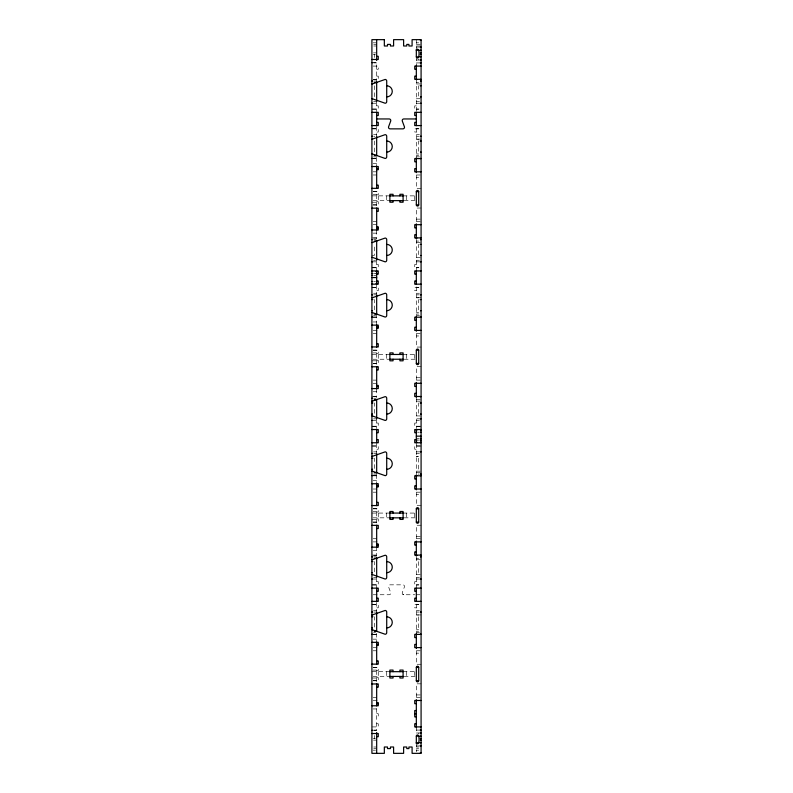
<?xml version="1.0" encoding="UTF-8"?>
<svg xmlns="http://www.w3.org/2000/svg" width="793" height="793" viewBox="0 0 793 793"><rect width="100%" height="100%" fill="white"/><g stroke="black" fill="none" stroke-linecap="round" stroke-linejoin="round"><path stroke-width="0.59" stroke-dasharray="3.96 2.97" d="M373.106 42.822L376.675 42.822M416.325 42.822L418.704 42.822M373.701 44.408L376.675 44.408M416.325 44.408L421.083 44.408M373.701 45.994L376.675 45.994M416.325 45.994L421.083 45.994M416.325 47.055L421.083 47.055M373.503 52.863L376.675 52.863M373.106 54.449L375.486 54.449M416.325 60L421.083 60M371.917 62.647L376.675 62.647L376.675 82.472M373.701 62.915L376.675 62.915M416.325 62.915L421.083 62.915M373.106 66.087L378.261 66.087L378.261 69.259L376.675 69.259M376.675 76.128L378.261 76.128L378.261 79.3L373.106 79.3M373.553 79.449L376.675 79.449M373.701 81.035L376.08 81.035M416.325 82.472L418.704 82.472M416.325 83.979L421.083 83.909M419.299 85.793L418.704 85.793L418.704 96.895L419.299 96.895M416.325 98.768L421.083 98.699M373.553 101.653L376.675 101.653M416.325 101.653L419.447 101.653M371.917 103.239L376.675 103.239M416.325 103.239L421.083 103.239M376.675 105.865L378.261 105.865L378.261 109.037L371.917 109.037M416.325 105.865L414.739 105.865L414.739 109.037L418.972 109.037M371.917 109.166L376.675 109.166M416.325 109.166L418.704 109.166M371.917 128.734L376.675 128.734M416.325 128.734L418.704 128.734M371.917 128.862L378.261 128.862L378.261 132.034L376.675 132.034M418.972 128.862L414.739 128.862L414.739 132.034L416.325 132.034M373.553 134.661L376.675 134.661M416.325 134.661L419.447 134.661M373.701 136.247L374.891 136.247M416.92 136.247L419.299 136.247M417.514 139.132L421.083 139.132M416.325 139.201L418.704 139.201M419.299 141.005L418.704 141.005L418.704 152.107L419.299 152.107M416.325 153.921L418.704 153.991M416.325 155.428L418.704 155.428M373.553 156.865L376.675 156.865M419.447 156.865L416.325 156.865L416.325 126.612M371.917 158.451L376.675 158.451M371.917 158.6L376.675 158.6M373.106 163.358L376.675 163.358M373.106 171.813L378.261 171.813M373.106 174.985L376.675 174.985M416.325 174.985L421.083 174.985M416.325 177.364L418.704 177.364M421.083 188.466L416.325 188.466L416.325 173.399M373.106 191.509L376.675 191.509L376.675 207.102M373.106 191.638L378.261 191.638L378.261 194.81L376.675 194.81M373.106 194.285L376.675 194.285M371.917 195.871L389.888 195.871M403.112 195.871L416.325 195.871M373.106 200.629L388.838 200.629M404.162 200.629L416.325 200.629M376.675 201.69L378.261 201.69L378.261 204.862L373.106 204.862M371.917 202.215L376.675 202.215M373.106 204.99L376.675 204.99M421.083 208.034L416.325 208.034L416.325 223.101M416.325 219.136L421.083 219.136M373.106 221.515L376.675 221.515M416.325 221.515L421.083 221.515M373.106 224.687L376.675 224.687M373.106 233.142L376.675 233.142M371.917 237.9L376.675 237.9M373.553 238.049L376.675 238.049M373.701 239.635L376.08 239.635M416.325 241.072L418.704 241.072M416.325 242.579L421.083 242.509M419.299 244.393L418.704 244.393L418.704 255.495L419.299 255.495M371.917 255.495L374.296 255.495L374.296 244.393M416.325 257.368L421.083 257.299M373.553 260.253L375.634 260.253M416.325 260.253L419.447 260.253M371.917 261.839L376.675 261.839M416.325 261.839L421.083 261.839M376.675 264.466L378.261 264.466L378.261 267.637L371.917 267.637M416.325 264.466L414.739 264.466L414.739 267.637L418.972 267.637M371.917 267.766L376.675 267.766M416.325 267.766L418.704 267.766M373.553 273.615L376.675 273.615M373.701 275.419L376.08 275.419M373.701 281.485L374.891 281.485M371.917 287.334L376.675 287.334M416.325 287.334L418.704 287.334M371.917 287.462L378.261 287.462L378.261 290.635L376.675 290.635M418.972 287.462L414.739 287.462L414.739 290.635L416.325 290.635M373.553 293.261L376.675 293.261M416.325 293.261L419.447 293.261M373.701 294.847L376.08 294.847M416.92 294.847L419.299 294.847M417.514 297.732L421.083 297.732M416.325 297.801L418.704 297.801M373.701 299.605L374.296 299.605L374.296 310.707L371.917 310.707M419.299 299.605L418.704 299.605L418.704 310.707L419.299 310.707M416.325 312.521L418.704 312.591M416.325 314.028L418.704 314.028M373.553 315.465L375.634 315.465M419.447 315.465L416.325 315.465L416.325 285.212M371.917 317.051L376.675 317.051M373.106 317.2L376.675 317.2M373.106 321.958L376.675 321.958M373.106 330.413L378.261 330.413M373.106 333.585L376.675 333.585M416.325 333.585L421.083 333.585M416.325 335.964L418.704 335.964M421.083 347.066L416.325 347.066L416.325 331.999M373.106 350.109L376.675 350.109L376.675 365.702M373.106 350.238L378.261 350.238L378.261 353.41L376.675 353.41M373.106 352.885L376.675 352.885M371.917 354.471L389.888 354.471M403.112 354.471L416.325 354.471M373.106 359.229L388.838 359.229M404.162 359.229L416.325 359.229M376.675 360.29L378.261 360.29L378.261 363.462L373.106 363.462M371.917 360.815L376.675 360.815M373.106 363.591L376.675 363.591M421.083 366.634L416.325 366.634L416.325 381.701M416.325 377.736L421.083 377.736M373.106 380.115L376.675 380.115M416.325 380.115L421.083 380.115M373.106 383.287L378.261 383.287M373.106 391.742L376.675 391.742M371.917 396.5L376.675 396.5M373.553 396.649L376.675 396.649M373.701 398.235L376.08 398.235M416.325 399.672L421.083 399.672M416.325 401.109L421.083 401.179M373.701 402.993L374.296 402.993L374.296 414.095L373.701 414.095M419.299 402.993L418.704 402.993L418.704 414.095L419.299 414.095M416.325 415.899L421.083 415.968M373.553 418.853L376.675 418.853M416.92 418.853L421.083 418.853M371.917 420.439L376.675 420.439M416.325 420.439L419.447 420.439M376.675 423.065L378.261 423.065L378.261 426.238L371.917 426.238M416.325 423.065L414.739 423.065L414.739 426.238L421.083 426.238M371.917 426.366L376.675 426.366M416.325 426.366L421.083 426.366M418.109 432.215L419.299 432.215M416.92 438.281L419.299 438.281M416.325 440.085L419.447 440.085M371.917 445.934L376.675 445.934M416.325 445.934L421.083 445.934M371.917 446.062L378.261 446.062L378.261 449.234L376.675 449.234M421.083 446.062L414.739 446.062L414.739 449.234L416.325 449.234M373.553 451.861L376.675 451.861M416.325 451.861L421.083 451.861M373.701 453.447L376.08 453.447M416.325 453.447L419.447 453.447M373.701 458.205L374.296 458.205L374.296 469.307L373.701 469.307M416.325 471.121L421.083 471.191M416.325 472.628L421.083 472.628M373.553 474.065L376.675 474.065M418.109 474.065L419.299 474.065M371.917 475.651L376.675 475.651M373.106 475.8L376.675 475.8M373.106 480.558L376.675 480.558M373.106 489.013L378.261 489.013M373.106 492.185L376.675 492.185M416.325 492.185L421.083 492.185M416.325 494.564L418.704 494.564M421.083 505.666L416.325 505.666L416.325 490.599M373.106 508.71L376.675 508.71L376.675 524.302M373.106 508.838L378.261 508.838L378.261 512.01L376.675 512.01M373.106 511.485L376.675 511.485M371.917 513.071L389.888 513.071M403.112 513.071L416.325 513.071M373.106 517.829L388.838 517.829M404.162 517.829L416.325 517.829M376.675 518.89L378.261 518.89L378.261 522.062L373.106 522.062M371.917 519.415L376.675 519.415M373.106 522.19L376.675 522.19M421.083 525.234L416.325 525.234L416.325 540.301M416.325 536.336L421.083 536.336M373.106 538.715L376.675 538.715M416.325 538.715L421.083 538.715M373.106 541.887L378.261 541.887M373.106 550.342L376.675 550.342M371.917 555.1L376.675 555.1M373.553 555.249L376.675 555.249M373.701 556.835L376.08 556.835M416.325 558.272L418.704 558.272M416.325 559.779L421.083 559.709M373.701 561.593L374.296 561.593L374.296 572.695L373.701 572.695M416.325 574.499L421.083 574.499M373.553 577.453L376.675 577.453M416.325 577.453L419.447 577.453M371.917 579.039L376.675 579.039M416.325 579.039L421.083 579.039M376.675 581.665L378.261 581.665L378.261 584.837L371.917 584.837M416.325 581.665L414.739 581.665L414.739 584.837L418.972 584.837M371.917 584.966L376.675 584.966M416.325 584.966L418.704 584.966M373.156 594.75L389.204 594.75A1.586 1.586 0 0 0 390.691 592.619L388.57 586.879A1.586 1.586 0 0 1 390.087 584.837L402.913 584.837A1.586 1.586 0 0 1 404.43 586.879L402.309 592.619A1.586 1.586 0 0 0 403.796 594.75L414.908 594.75M416.147 594.75L419.844 594.75M371.917 604.534L376.675 604.534M416.325 604.534L418.704 604.534M371.917 604.663L378.261 604.663L378.261 607.835L376.675 607.835M418.972 604.663L414.739 604.663L414.739 607.835L416.325 607.835M373.553 610.461L376.675 610.461M416.325 610.461L419.447 610.461M373.701 612.047L376.08 612.047M416.92 612.047L419.299 612.047M417.514 614.932L421.083 614.932M416.325 615.001L418.704 615.001M373.701 616.805L374.296 616.805L374.296 627.907L373.701 627.907M416.325 629.791L418.704 629.721M416.325 631.228L418.704 631.228M373.553 632.665L375.634 632.665M419.447 632.665L416.325 632.665L416.325 602.412M371.917 634.251L376.675 634.251M373.106 634.4L376.675 634.4M373.106 639.158L376.675 639.158M373.106 647.613L378.261 647.613M373.106 650.785L376.675 650.785M416.325 650.785L421.083 650.785M416.325 653.164L418.704 653.164M421.083 664.266L416.325 664.266L416.325 649.199M373.106 667.31L376.675 667.31L376.675 682.902M373.106 667.438L378.261 667.438L378.261 670.61L376.675 670.61M373.106 670.085L376.675 670.085M371.917 671.671L389.888 671.671M403.112 671.671L416.325 671.671M373.106 676.429L388.838 676.429M404.162 676.429L416.325 676.429M376.675 677.49L378.261 677.49L378.261 680.662L373.106 680.662M371.917 678.015L376.675 678.015M373.106 680.79L376.675 680.79M421.083 683.834L416.325 683.834L416.325 698.901M416.325 694.936L421.083 694.936M373.106 697.315L376.675 697.315M416.325 697.315L421.083 697.315M373.106 700.487L378.261 700.487M373.106 708.942L376.675 708.942M376.675 713.7L378.261 713.7L378.261 716.872L376.675 716.872M376.675 723.741L378.261 723.741L378.261 726.913L371.917 726.913M373.701 730.085L376.675 730.085M416.325 730.085L421.083 730.085M373.701 730.353L376.675 730.353L376.675 705.77M416.325 733L421.083 733M373.106 738.551L375.486 738.551M373.503 740.137L376.675 740.137M416.325 745.945L421.083 745.945M373.701 747.006L375.882 747.006M416.325 747.006L418.704 747.006M373.701 748.592L375.882 748.592M416.325 748.592L418.704 748.592M373.106 750.178L375.486 750.178M416.325 750.178L418.704 750.178M418.704 59.386L418.704 60M418.704 458.205L418.704 469.307M418.704 561.593L418.704 572.695M418.704 616.805L418.704 627.907M418.704 733L418.704 733.614M416.325 39.65L416.325 49.672M416.325 56.828L416.325 66.087M416.325 79.3L416.325 111.288M416.325 239.635L416.325 269.888M416.325 398.235L416.325 428.488M416.325 443.812L416.325 474.065M416.325 556.835L416.325 587.088M416.325 726.913L416.325 733.793M416.325 742.773L416.325 751.833M414.739 195.871L414.739 200.629M414.739 354.471L414.739 359.229M414.739 513.071L414.739 517.829M414.739 671.671L414.739 676.429M406.284 195.871L406.284 200.629M406.284 354.471L406.284 359.229M406.284 513.071L406.284 517.829M406.284 671.671L406.284 676.429M386.716 195.871L386.716 200.629M386.716 354.471L386.716 359.229M386.716 513.071L386.716 517.829M386.716 671.671L386.716 676.429M378.261 195.871L378.261 200.629M378.261 354.471L378.261 359.229M378.261 513.071L378.261 517.829M378.261 671.671L378.261 676.429M376.675 101.891L376.675 111.288M376.675 126.612L376.675 136.009M376.675 157.5L376.675 165.856M376.675 230.297L376.675 239M376.675 260.491L376.675 269.888M376.675 285.212L376.675 294.609M376.675 314.028L376.675 324.456M376.675 388.897L376.675 397.6M376.675 419.091L376.675 428.488M376.675 443.812L376.675 453.209M376.675 474.7L376.675 483.056M376.675 546.278L376.675 556.2M376.675 577.691L376.675 587.088M376.675 602.412L376.675 611.809M376.675 633.3L376.675 643.222M374.296 54.449L374.296 57.492M374.296 85.793L374.296 96.895M374.296 141.005L374.296 152.107M374.296 735.507L374.296 738.551M390.78 592.976L390.78 592.976M418.704 456.332L416.325 456.332L418.704 456.401M403.796 594.75L403.062 594.572L403.796 594.75"/><path stroke-width="1.19" d="M416.325 50.028C419.527 46.301 419.319 55.332 418.704 56.828A1.19 1.19 0 0 1 417.514 58.018A1.19 1.19 0 0 1 416.325 56.828L416.325 49.434M420.29 40.106L421.083 40.106M420.29 47.055L421.083 47.055M416.325 50.227L419.299 50.227M420.29 50.227L421.083 50.227M420.29 52.863L421.083 52.863M420.29 54.449L421.083 54.449M376.675 56.303L378.261 56.303L378.261 59.475L371.917 59.475M416.325 56.828L419.299 56.828M420.29 56.828L421.083 56.828M420.29 60L421.083 60M371.917 62.647L372.71 62.647M420.29 62.915L421.083 62.915M421.083 66.087L414.739 66.087L414.739 69.259L416.325 69.259M416.325 76.128L414.739 76.128L414.739 79.3L421.083 79.3M416.325 79.449L416.92 79.449M371.917 81.035L372.512 81.035M420.488 81.035L421.083 81.035M374.296 82.472L376.675 82.472M420.488 85.793L421.083 85.793M420.488 96.895L421.083 96.895M371.917 103.239L372.512 103.239M420.488 103.239L421.083 103.239M371.917 112.338L378.261 112.338L378.261 115.51L376.675 115.51M421.083 112.338L414.739 112.338L414.739 115.51L416.325 115.51M376.675 118.95L389.204 118.95A1.586 1.586 0 0 1 390.691 121.081L388.57 126.821A1.586 1.586 0 0 0 390.087 128.862L402.913 128.862A1.586 1.586 0 0 0 404.43 126.821L402.309 121.081A1.586 1.586 0 0 1 403.796 118.95L416.325 118.95M376.675 122.39L378.261 122.39L378.261 125.562L371.917 125.562M416.325 122.39L414.739 122.39L414.739 125.562L421.083 125.562M371.917 136.247L372.512 136.247M420.488 136.247L421.083 136.247M420.488 141.005L421.083 141.005M420.488 152.107L421.083 152.107M374.296 155.428L376.675 155.428M371.917 158.451L372.512 158.451M420.488 158.451L421.083 158.451M421.083 158.6L414.739 158.6L414.739 161.772L416.325 161.772M371.917 166.53L378.261 166.53L378.261 169.702L376.675 169.702M376.675 168.641L378.261 168.641M416.325 168.641L414.739 168.641L414.739 171.813L421.083 171.813M376.675 185.166L378.261 185.166L378.261 188.338L371.917 188.338M416.325 191.638L418.704 191.638L418.704 204.862A1.19 1.19 0 0 1 417.514 206.051A1.19 1.19 0 0 1 416.325 204.862L416.325 191.638A1.19 1.19 0 0 1 417.514 190.449A1.19 1.19 0 0 1 418.704 191.638M389.888 195.871L403.112 195.871M389.888 200.629L403.112 200.629M416.325 204.862L418.704 204.862M371.917 208.162L378.261 208.162L378.261 211.334L376.675 211.334M421.083 224.687L414.739 224.687L414.739 227.859L416.325 227.859M376.675 226.798L378.261 226.798L378.261 229.97L371.917 229.97M376.675 227.859L378.261 227.859M416.325 234.728L414.739 234.728L414.739 237.9L421.083 237.9M416.325 238.049L416.92 238.049M371.917 239.635L372.512 239.635M420.488 239.635L421.083 239.635M374.296 241.072L376.675 241.072M420.488 244.393L421.083 244.393M420.488 255.495L421.083 255.495M371.917 261.839L372.512 261.839M420.488 261.839L421.083 261.839M371.917 270.938L378.261 270.938L378.261 274.11L376.675 274.11M421.083 270.938L414.739 270.938L414.739 274.11L416.325 274.11M371.917 271.573L372.512 271.573M376.08 271.573L376.675 271.573M371.917 273.615L372.512 273.615M376.08 273.615L376.675 273.615M371.917 275.419L372.512 275.419M371.917 277.55L376.675 277.55M376.675 280.99L378.261 280.99L378.261 284.162L371.917 284.162M416.325 280.99L414.739 280.99L414.739 284.162L421.083 284.162M371.917 281.485L372.512 281.485M376.08 281.485L376.675 281.485M371.917 283.527L372.512 283.527M376.08 283.527L376.675 283.527M371.917 294.847L372.512 294.847M420.488 294.847L421.083 294.847M371.917 299.605L372.512 299.605M420.488 299.605L421.083 299.605M371.917 310.707L372.512 310.707M420.488 310.707L421.083 310.707M374.296 314.028L376.675 314.028M371.917 317.051L372.512 317.051M420.488 317.051L421.083 317.051M421.083 317.2L414.739 317.2L414.739 320.372L416.325 320.372M371.917 325.13L378.261 325.13L378.261 328.302L376.675 328.302M376.675 327.241L378.261 327.241M416.325 327.241L414.739 327.241L414.739 330.413L421.083 330.413M376.675 343.765L378.261 343.765L378.261 346.938L371.917 346.938M416.325 350.238L418.704 350.238L418.704 363.462A1.19 1.19 0 0 1 417.514 364.651A1.19 1.19 0 0 1 416.325 363.462L416.325 350.238A1.19 1.19 0 0 1 417.514 349.049A1.19 1.19 0 0 1 418.704 350.238M389.888 354.471L403.112 354.471M389.888 359.229L403.112 359.229M416.325 363.462L418.704 363.462M371.917 366.762L378.261 366.762L378.261 369.934L376.675 369.934M421.083 383.287L414.739 383.287L414.739 386.459L416.325 386.459M376.675 385.398L378.261 385.398L378.261 388.57L371.917 388.57M376.675 386.459L378.261 386.459M416.325 393.328L414.739 393.328L414.739 396.5L421.083 396.5M420.488 396.649L421.083 396.649M371.917 398.235L372.512 398.235M374.296 399.672L376.675 399.672M371.917 402.993L372.512 402.993M420.488 402.993L421.083 402.993M371.917 414.095L372.512 414.095M420.488 414.095L421.083 414.095M420.488 418.853L421.083 418.853M371.917 420.439L372.512 420.439M371.917 429.538L378.261 429.538L378.261 432.71L376.675 432.71M421.083 429.538L414.739 429.538L414.739 432.71L416.325 432.71M416.325 430.173L416.92 430.173M420.488 430.173L421.083 430.173M416.325 432.215L416.92 432.215M420.488 432.215L421.083 432.215M416.325 436.15L421.083 436.15M420.488 438.281L421.083 438.281M376.675 439.59L378.261 439.59L378.261 442.762L371.917 442.762M416.325 439.59L414.739 439.59L414.739 442.762L421.083 442.762M416.325 440.085L416.92 440.085M420.488 440.085L421.083 440.085M416.325 442.127L416.92 442.127M420.488 442.127L421.083 442.127M420.488 451.861L421.083 451.861M371.917 453.447L372.512 453.447M371.917 458.205L372.512 458.205M371.917 469.307L372.512 469.307M374.296 472.628L376.675 472.628M420.488 474.065L421.083 474.065M371.917 475.651L372.512 475.651M416.325 475.651L416.92 475.651M421.083 475.8L414.739 475.8L414.739 478.972L416.325 478.972M371.917 483.73L378.261 483.73L378.261 486.902L376.675 486.902M376.675 485.841L378.261 485.841M416.325 485.841L414.739 485.841L414.739 489.013L421.083 489.013M376.675 502.365L378.261 502.365L378.261 505.537L371.917 505.537M416.325 508.838L418.704 508.838L418.704 522.062A1.19 1.19 0 0 1 417.514 523.251A1.19 1.19 0 0 1 416.325 522.062L416.325 508.838A1.19 1.19 0 0 1 417.514 507.649A1.19 1.19 0 0 1 418.704 508.838M389.888 513.071L403.112 513.071M389.888 517.829L403.112 517.829M416.325 522.062L418.704 522.062M371.917 525.362L378.261 525.362L378.261 528.534L376.675 528.534M421.083 541.887L414.739 541.887L414.739 545.059L416.325 545.059M376.675 543.998L378.261 543.998L378.261 547.17L371.917 547.17M376.675 545.059L378.261 545.059M416.325 551.928L414.739 551.928L414.739 555.1L421.083 555.1M416.325 555.249L416.92 555.249M371.917 556.835L372.512 556.835M420.488 556.835L421.083 556.835M374.296 558.272L376.675 558.272M371.917 561.593L372.512 561.593M371.917 572.695L372.512 572.695M371.917 579.039L372.512 579.039M420.488 579.039L421.083 579.039M371.917 588.138L378.261 588.138L378.261 591.31L376.675 591.31M421.083 588.138L414.739 588.138L414.739 591.31L416.325 591.31M376.675 598.19L378.261 598.19L378.261 601.362L371.917 601.362M416.325 598.19L414.739 598.19L414.739 601.362L421.083 601.362M371.917 612.047L372.512 612.047M420.488 612.047L421.083 612.047M371.917 616.805L372.512 616.805M371.917 627.907L372.512 627.907M374.296 631.228L376.675 631.228M371.917 634.251L372.512 634.251M420.488 634.251L421.083 634.251M421.083 634.4L414.739 634.4L414.739 637.572L416.325 637.572M371.917 642.33L378.261 642.33L378.261 645.502L376.675 645.502M376.675 644.441L378.261 644.441M416.325 644.441L414.739 644.441L414.739 647.613L421.083 647.613M376.675 660.965L378.261 660.965L378.261 664.137L371.917 664.137M416.325 667.438L418.704 667.438L418.704 680.662A1.19 1.19 0 0 1 417.514 681.851A1.19 1.19 0 0 1 416.325 680.662L416.325 667.438A1.19 1.19 0 0 1 417.514 666.249A1.19 1.19 0 0 1 418.704 667.438M389.888 671.671L403.112 671.671M389.888 676.429L403.112 676.429M416.325 680.662L418.704 680.662M371.917 683.962L378.261 683.962L378.261 687.135L376.675 687.135M421.083 700.487L414.739 700.487L414.739 703.659L416.325 703.659M376.675 702.598L378.261 702.598L378.261 705.77L371.917 705.77M376.675 703.659L378.261 703.659M416.325 710.528L414.739 710.528L414.739 716.872L416.325 716.872M414.739 713.7L416.325 713.7M416.325 723.741L414.739 723.741L414.739 726.913L421.083 726.913M420.29 730.085L421.083 730.085M371.917 730.353L372.71 730.353M420.29 733L421.083 733M371.917 733.525L378.261 733.525L378.261 736.697L376.675 736.697M416.325 743.566L416.325 736.172L419.299 736.172M420.29 736.172L421.083 736.172M420.29 738.551L421.083 738.551M420.29 740.137L421.083 740.137M416.325 742.773L419.299 742.773M420.29 742.773L421.083 742.773M420.29 745.945L421.083 745.945M420.29 752.894L421.083 752.894M416.325 742.972C419.527 746.699 419.319 737.668 418.704 736.172A1.19 1.19 0 0 0 417.514 734.982A1.19 1.19 0 0 0 416.325 736.172M416.325 65.294L416.325 79.706M416.325 112.21L416.325 125.69M416.325 157.658L416.325 172.636M416.325 223.864L416.325 238.842M416.325 270.809L416.325 284.291M416.325 316.258L416.325 331.236M416.325 382.464L416.325 397.442M416.325 429.409L416.325 442.89M416.325 474.858L416.325 489.836M416.325 541.064L416.325 556.042M416.325 588.01L416.325 601.49M416.325 633.458L416.325 648.436M416.325 699.664L416.325 727.706M399.92 195.871L399.92 194.285L403.092 194.285L403.092 202.215L399.92 202.215L399.92 200.629M399.92 354.471L399.92 352.885L403.092 352.885L403.092 360.815L399.92 360.815L399.92 359.229M399.92 513.071L399.92 511.485L403.092 511.485L403.092 519.415L399.92 519.415L399.92 517.829M399.92 671.671L399.92 670.085L403.092 670.085L403.092 678.015L399.92 678.015L399.92 676.429M393.05 195.871L393.05 194.285L389.878 194.285L389.878 202.215L393.05 202.215L393.05 200.629M393.05 354.471L393.05 352.885L389.878 352.885L389.878 360.815L393.05 360.815L393.05 359.229M393.05 513.071L393.05 511.485L389.878 511.485L389.878 519.415L393.05 519.415L393.05 517.829M393.05 671.671L393.05 670.085L389.878 670.085L389.878 678.015L393.05 678.015L393.05 676.429M376.675 39.65L376.675 60.466M376.675 81.719L376.675 101.653M376.675 112.21L376.675 125.69M376.675 136.247L376.675 155.656M376.675 166.203L376.675 188.466M376.675 208.034L376.675 230.297M376.675 240.844L376.675 260.253M376.675 270.809L376.675 284.291M376.675 294.847L376.675 314.256M376.675 324.803L376.675 347.066M376.675 366.634L376.675 388.897M376.675 399.444L376.675 418.853M376.675 429.409L376.675 442.89M376.675 453.447L376.675 472.856M376.675 483.403L376.675 505.666M376.675 525.234L376.675 547.497M376.675 558.044L376.675 577.453M376.675 588.01L376.675 601.49M376.675 612.047L376.675 631.456M376.675 642.003L376.675 664.266M376.675 683.834L376.675 705.889M376.675 732.534L376.675 753.35M371.917 153.921A1.586 1.586 0 0 1 372.373 153.991L385.13 158.451A1.586 1.586 0 0 0 386.716 156.865L386.716 136.247A1.586 1.586 0 0 0 385.13 134.661L372.373 139.132A1.596 1.596 0 0 1 371.917 139.201M386.716 141.005A5.551 5.551 0 0 1 392.267 146.556A5.551 5.551 0 0 1 386.716 152.107M371.917 629.721A1.596 1.596 0 0 1 372.373 629.791L385.13 634.251A1.586 1.586 0 0 0 386.716 632.665L386.716 612.047A1.586 1.586 0 0 0 385.13 610.461L372.373 614.932A1.586 1.586 0 0 1 371.917 615.001M386.716 616.805A5.551 5.551 0 0 1 392.267 622.356A5.551 5.551 0 0 1 386.716 627.907M371.917 574.499A1.596 1.596 0 0 1 372.373 574.568L385.13 579.039A1.586 1.586 0 0 0 386.716 577.453L386.716 556.835A1.586 1.586 0 0 0 385.13 555.249L372.373 559.709A1.586 1.586 0 0 1 371.917 559.779M386.716 561.593A5.551 5.551 0 0 1 392.267 567.144A5.551 5.551 0 0 1 386.716 572.695M371.917 471.121A1.596 1.596 0 0 1 372.373 471.191L385.13 475.651A1.586 1.586 0 0 0 386.716 474.065L386.716 453.447A1.586 1.586 0 0 0 385.13 451.861L372.373 456.332A1.586 1.586 0 0 1 371.917 456.401M386.716 458.205A5.551 5.551 0 0 1 392.267 463.756A5.551 5.551 0 0 1 386.716 469.307M371.917 415.899A1.596 1.596 0 0 1 372.373 415.968L385.13 420.439A1.586 1.586 0 0 0 386.716 418.853L386.716 398.235A1.586 1.586 0 0 0 385.13 396.649L372.373 401.109A1.586 1.586 0 0 1 371.917 401.179M386.716 402.993A5.551 5.551 0 0 1 392.267 408.544A5.551 5.551 0 0 1 386.716 414.095M371.917 312.521A1.596 1.596 0 0 1 372.373 312.591L385.13 317.051A1.586 1.586 0 0 0 386.716 315.465L386.716 294.847A1.586 1.586 0 0 0 385.13 293.261L372.373 297.732A1.586 1.586 0 0 1 371.917 297.801M386.716 299.605A5.551 5.551 0 0 1 392.267 305.156A5.551 5.551 0 0 1 386.716 310.707M371.917 257.299A1.596 1.596 0 0 1 372.373 257.368L385.13 261.839A1.586 1.586 0 0 0 386.716 260.253L386.716 239.635A1.586 1.586 0 0 0 385.13 238.049L372.373 242.509A1.586 1.586 0 0 1 371.917 242.579M386.716 244.393A5.551 5.551 0 0 1 392.267 249.944A5.551 5.551 0 0 1 386.716 255.495M371.917 83.979A1.586 1.586 0 0 0 372.373 83.909L385.13 79.449A1.586 1.586 0 0 1 386.716 81.035L386.716 101.653A1.586 1.586 0 0 1 385.13 103.239L372.373 98.768A1.596 1.596 0 0 0 371.917 98.699M386.716 85.793A5.551 5.551 0 0 1 392.267 91.344A5.551 5.551 0 0 1 386.716 96.895M384.337 39.65L371.917 39.65L371.917 753.35L384.337 753.35L384.337 747.006L387.509 747.006L387.509 748.592L390.424 748.592L390.424 747.006L393.596 747.006L393.596 753.35L403.617 753.35L403.617 747.006L406.789 747.006L406.789 748.592L408.92 748.592L408.92 747.006L412.092 747.006L412.092 753.35L421.083 753.35L421.083 39.65L412.092 39.65L412.092 45.994L408.92 45.994L408.92 44.408L406.789 44.408L406.789 45.994L403.617 45.994L403.617 39.65L393.596 39.65L393.596 45.994L390.424 45.994L390.424 44.408L387.509 44.408L387.509 45.994L384.337 45.994L384.337 39.65"/></g></svg>
